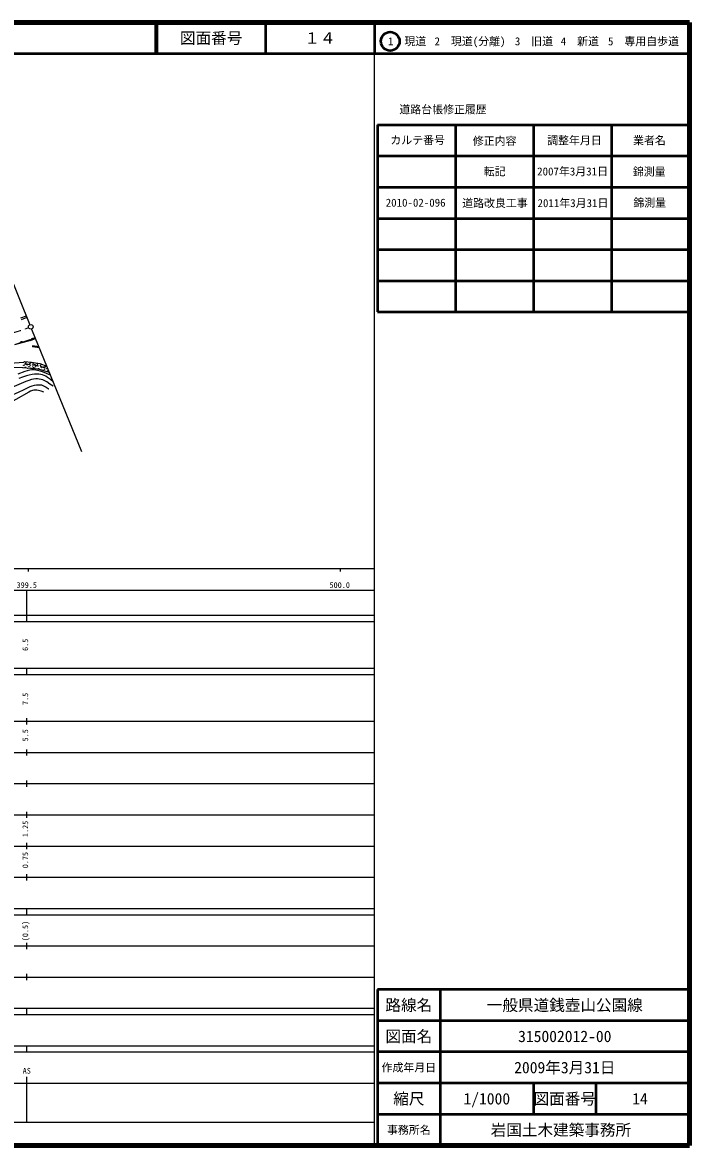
# Model space of a CAD drawing. Units: millimetres, scale not verified. Extents: x 40000 to 680000, y 20000 to 380000.
# Drawn here: x 466125 to 680000, y 20000 to 380000 of the extents above; entities that cross this region are included whole.
import ezdxf
from ezdxf.enums import TextEntityAlignment as Align

# ---------------------------------------------------------------- set-up
doc = ezdxf.new("R2010")
doc.units = ezdxf.units.MM
doc.header["$LTSCALE"] = 1000
doc.linetypes.add('CHAIN', pattern=[18.5, 12, -1.5, 3.5, -1.5])
for name, color, linetype, lineweight in [('M-BGD', 7, 'Continuous', 25), ('M-BMK', 2, 'CHAIN', 13), ('M-OTRS', 6, 'Continuous', 25), ('M-TTL', 2, 'Continuous', 140), ('M-TTL-BAND', 7, 'Continuous', 25), ('M-TTL-FRAM', 2, 'Continuous', 50), ('M-TTL-LINE', 7, 'Continuous', 50)]:
    doc.layers.add(name, color=color, linetype=linetype, lineweight=lineweight)
doc.layers.add('M-TTL-TXT', color=7, linetype='Continuous')
doc.styles.add('ＭＳ ゴシック', font='')
doc.styles.get('ＭＳ ゴシック').set_extended_font_data('MS Gothic')

msp = doc.modelspace()

# ---------------------------------------------------------------- linework, layer by layer
at = {"layer": 'M-BGD'}
for p, q in [((452651, 322093), (468508, 283126)), ((467337, 285862), (465495, 285164)), ((467521, 285376), (465664, 284671)), ((467386, 285883), (467337, 285862)), ((467337, 285862), (467538, 285383)), ((467582, 285401), (467521, 285376)), ((469073, 281737), (485044, 242490)), ((468532, 278234), (463593, 276655)), ((468666, 278053), (463593, 276655)), ((468532, 278234), (470210, 278944)), ((468666, 278053), (470322, 278668)), ((469345, 276313), (469297, 276017)), ((471550, 275650), (469297, 276017)), ((471418, 275976), (469345, 276313)), ((471261, 276001), (471213, 275705)), ((462085, 270783), (466578, 271075)), ((466578, 271075), (466829, 271282)), ((466829, 271282), (469018, 271127)), ((469018, 271127), (471654, 270629)), ((471654, 270629), (473912, 269847)), ((466260, 269245), (462478, 269383)), ((471132, 268872), (466260, 269245)), ((474764, 267751), (471132, 268872))]:
    msp.add_line(p, q, dxfattribs=at)
for points in [[(465409, 277143), (465417, 277265), (465449, 277375), (465510, 277507), (465600, 277594), (465704, 277659), (465853, 277701), (465976, 277699), (466098, 277671), (466221, 277591), (466305, 277513), (466373, 277413)], [(469025, 278187), (469023, 278309), (469045, 278421), (469096, 278557), (469178, 278652), (469276, 278725), (469421, 278779), (469543, 278787), (469667, 278769), (469797, 278700), (469887, 278630), (469963, 278535)], [(467175, 271258), (467122, 270509), (468618, 270403), (468671, 271151)], [(469599, 271017), (469460, 270280), (470934, 270002), (471073, 270739)], [(472074, 270483), (471829, 269775), (473246, 269284), (473491, 269993)], [(475107, 266909), (473841, 267494), (472563, 268019), (471789, 268276), (471012, 268472), (470367, 268576), (469720, 268620), (469110, 268598), (468488, 268515), (467663, 268329), (466839, 268081), (464641, 267300)], [(475949, 264841), (475084, 265565), (474199, 266229), (473645, 266576), (473071, 266865), (472556, 267057), (472022, 267192), (471414, 267279), (470780, 267308), (470033, 267275), (469276, 267180), (468324, 266991), (467371, 266741), (466140, 266348), (464941, 265902)], [(475938, 263362), (474920, 264097), (473891, 264766), (473259, 265112), (472616, 265395), (472079, 265570), (471532, 265686), (470964, 265739), (470387, 265731), (469705, 265655), (469016, 265517), (468116, 265262), (467217, 264943), (464912, 263979), (462710, 262993), (459576, 261505), (456428, 259943), (455164, 259235), (453869, 258579), (453249, 258338), (452611, 258154), (452086, 258039), (451546, 257937)], [(455309, 257036), (457027, 257999), (458771, 258907), (460040, 259489), (461345, 260022), (463115, 260714), (464859, 261460), (466692, 262390), (468562, 263271), (469271, 263525), (470015, 263727), (470620, 263835), (471239, 263884), (471740, 263868), (472227, 263792), (472686, 263655), (473127, 263459), (473775, 263078), (474413, 262632), (474497, 262571), (474580, 262510)], [(473031, 261522), (472155, 261815), (471284, 262044), (470770, 262123), (470251, 262141), (469776, 262092), (469306, 261982), (468722, 261773), (468135, 261498), (464020, 259157), (459949, 256909), (458898, 256447), (457814, 256037), (456954, 255740), (456089, 255454)]]:
    msp.add_lwpolyline(points, dxfattribs=at)
for centre in [(466498, 270102), (466849, 270252), (467026, 270703), (467615, 270485), (467627, 270175), (468380, 270718), (468613, 269952), (469145, 270951), (469378, 270185), (470144, 270418), (470909, 270651), (471907, 270119), (467082, 269486), (467100, 269574), (467848, 269719), (468229, 269647), (468830, 269119), (468846, 269187), (469611, 269420), (469959, 269193), (470377, 269653), (471142, 269886), (471375, 269121), (472140, 269354), (472373, 268588), (472906, 269587), (473139, 268821), (473671, 269820), (473904, 269054), (474137, 268289)]:
    msp.add_circle(centre, 49.8, dxfattribs=at)
for centre, start, end in [((467382, 271250), 184.22027, 347.64087), ((466317, 269253), 340.28008, 190.9655), ((467701, 269046), 31.15797, 142.08582), ((469358, 269720), 144.0835, 344.28879), ((470610, 268888), 24.28811, 146.95748)]:
    msp.add_arc(centre, 49.8, start, end, dxfattribs=at)
at = {"layer": 'M-BMK'}
msp.add_arc((450905, 326383), 47452, 251.16333, 291.23767, dxfattribs=at)
at = {"layer": 'M-OTRS'}
for radius in [746, 22.5]:
    msp.add_circle((468790, 282432), radius, dxfattribs=at)
at = {"layer": 'M-TTL'}
for p, q in [((680000, 380000), (40000, 380000)), ((680000, 20000), (680000, 380000)), ((40000, 20000), (680000, 20000))]:
    msp.add_line(p, q, dxfattribs=at)
at = {"layer": 'M-TTL-BAND'}
for p, q in [((579000, 20000), (579000, 370000)), ((40000, 205000), (579000, 205000)), ((468000, 205000), (468000, 204000)), ((568000, 205000), (568000, 204000)), ((68000, 198000), (579000, 198000)), ((467500, 188000), (467500, 198000)), ((40000, 190000), (579000, 190000)), ((40000, 188000), (579000, 188000)), ((40000, 173000), (579000, 173000)), ((467500, 171000), (467500, 173000)), ((40000, 171000), (579000, 171000)), ((40000, 156000), (579000, 156000)), ((467500, 155000), (467500, 157000)), ((46000, 146000), (579000, 146000)), ((467500, 145000), (467500, 147000)), ((467500, 135000), (467500, 137000)), ((52000, 136000), (579000, 136000)), ((46000, 126000), (579000, 126000)), ((467500, 125000), (467500, 127000)), ((52000, 116000), (579000, 116000)), ((467500, 115000), (467500, 117000)), ((46000, 106000), (579000, 106000)), ((467500, 105000), (467500, 107000)), ((40000, 96000), (579000, 96000)), ((40000, 94000), (579000, 94000)), ((467500, 94000), (467500, 96000)), ((49000, 84000), (579000, 84000)), ((467500, 83000), (467500, 85000)), ((40000, 74000), (579000, 74000)), ((467500, 73000), (467500, 75000)), ((40000, 64000), (579000, 64000)), ((40000, 62000), (579000, 62000)), ((467500, 62000), (467500, 64000)), ((40000, 52000), (579000, 52000)), ((467500, 50000), (467500, 52000)), ((40000, 50000), (579000, 50000)), ((40000, 40000), (579000, 40000)), ((467500, 27500), (467500, 42000)), ((68000, 27500), (579000, 27500))]:
    msp.add_line(p, q, dxfattribs=at)
at = {"layer": 'M-TTL-FRAM'}
for p, q in [((580000, 347197), (580000, 287197)), ((580000, 347197), (680000, 347197)), ((580000, 287197), (680000, 287197)), ((680000, 70000), (580000, 70000)), ((580000, 70000), (580000, 20000))]:
    msp.add_line(p, q, dxfattribs=at)
at = {"layer": 'M-TTL-LINE'}
for p, q in [((508747, 380000), (508747, 370000)), ((509247, 380000), (509247, 370000)), ((543997, 380000), (543997, 370000)), ((579000, 380000), (579000, 370000)), ((40000, 370000), (680000, 370000)), ((605000, 347197), (605000, 287197)), ((630000, 347197), (630000, 287197)), ((655000, 347197), (655000, 287197)), ((580000, 337197), (680000, 337197)), ((580000, 327197), (680000, 327197)), ((580000, 317197), (680000, 317197)), ((580000, 307197), (680000, 307197)), ((580000, 297197), (680000, 297197)), ((600000, 70000), (600000, 20000)), ((680000, 60000), (580000, 60000)), ((680000, 50000), (580000, 50000)), ((680000, 40000), (580000, 40000)), ((630000, 40000), (630000, 30000)), ((650000, 40000), (650000, 30000)), ((680000, 30000), (580000, 30000))]:
    msp.add_line(p, q, dxfattribs=at)
msp.add_circle((584031, 373958), 3000, dxfattribs=at)

# ---------------------------------------------------------------- texts
at = {"layer": 'M-TTL-BAND', "style": 'ＭＳ ゴシック'}
for s, p in [('399.5', (467500, 198195)), ('500.0', (567844, 198195)), ('AS', (467500, 42500))]:
    msp.add_text(s, height=1833, dxfattribs=at).set_placement(p, align=Align.BOTTOM_CENTER)
for s, p in [('6.5', (468500, 180500)), ('7.5', (468500, 163174)), ('5.5', (468500, 151500)), ('1.25', (468500, 121500)), ('0.75', (468500, 111500)), ('(0.5)', (468500, 88764))]:
    msp.add_text(s, height=1833, rotation=90, dxfattribs=at).set_placement(p, align=Align.BOTTOM_CENTER)
at = {"layer": 'M-TTL-TXT', "style": 'ＭＳ ゴシック'}
for s, height, p in [('図面番号', 3666, (526622, 375000)), ('１４', 3666, (561497, 375000)), ('1\u3000現道', 2566, (589448, 373958)), ('2\u3000現道(分離)', 2566, (609619, 373958)), ('3\u3000旧道', 2566, (630121, 373958)), ('4\u3000新道', 2566, (644824, 373958)), ('5\u3000専用自歩道', 2566, (665228, 373958)), ('道路台帳修正履歴', 2566, (600968, 352113)), ('カルテ番号', 2566, (592839, 342277)), ('修正内容', 2566, (617509, 342023)), ('調整年月日', 2566, (643089, 342197)), ('業者名', 2566, (667134, 342197)), ('転記', 2566, (617500, 332245)), ('2007年3月31日', 2566, (642500, 332245)), ('錦測量', 2566, (667077, 332189)), ('2010-02-096', 2566, (592187, 322232)), ('道路改良工事', 2566, (617610, 322095)), ('2011年3月31日', 2566, (642621, 322095)), ('錦測量', 2566, (667219, 322232)), ('路線名', 3666, (590000, 65000)), ('路線名', 3666, (590000, 65000)), ('一般県道銭壺山公園線', 3666, (640000, 65000)), ('図面名', 3666, (590000, 55000)), ('図面名', 3666, (590000, 55000)), ('315002012-00', 3666, (640000, 55000)), ('2009年3月31日', 3666, (640000, 45000)), ('作成年月日', 2566, (590000, 45000)), ('作成年月日', 2566, (590000, 45000)), ('縮尺', 3666, (590000, 35000)), ('縮尺', 3666, (590000, 35000)), ('1/1000', 3666, (615000, 35000)), ('図面番号', 3666, (640000, 35000)), ('図面番号', 3666, (640000, 35000)), ('14', 3666, (664125, 35000)), ('事務所名', 2566, (590000, 25000)), ('事務所名', 2566, (590000, 25000)), ('岩国土木建築事務所 ', 3666, (640000, 25000))]:
    msp.add_text(s, height=height, dxfattribs=at).set_placement(p, align=Align.MIDDLE_CENTER)

doc.saveas('drawing.dxf')
